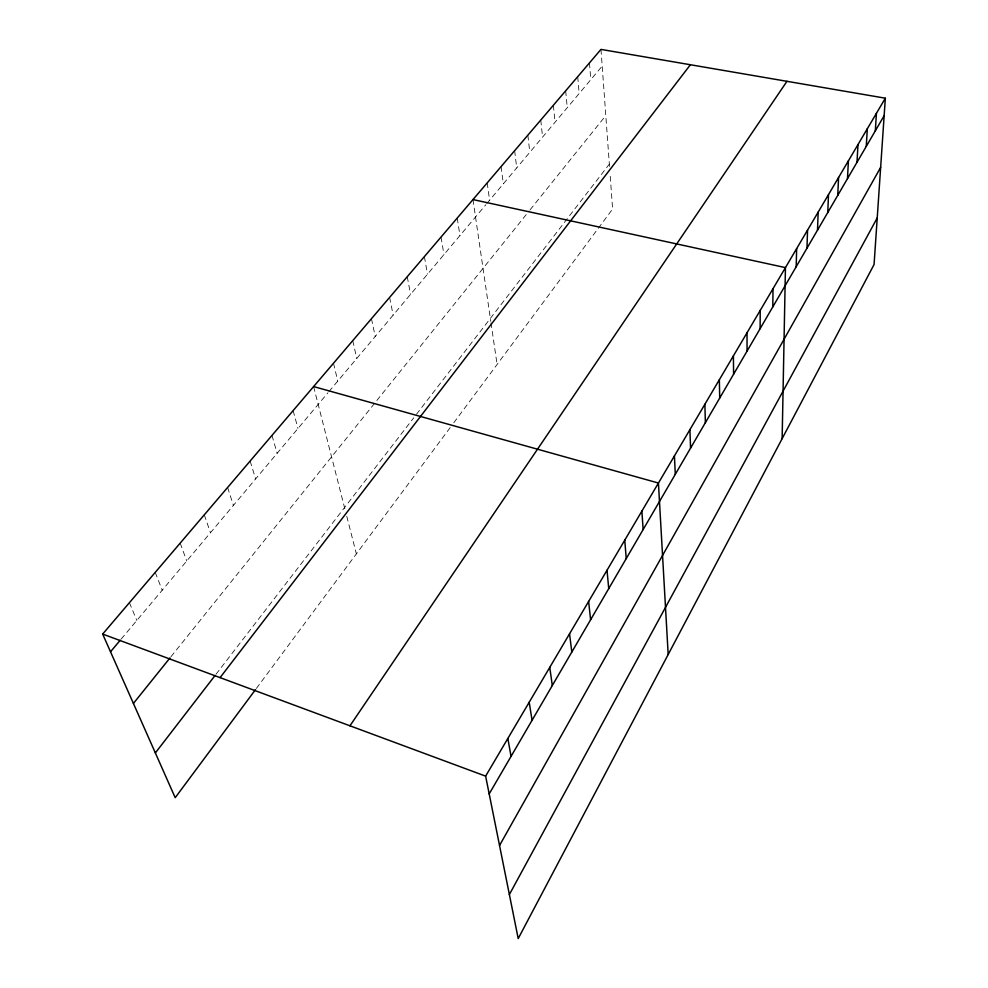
<?xml version="1.0" encoding="UTF-8"?>
<svg xmlns="http://www.w3.org/2000/svg" width="988" height="988" viewBox="0 0 988 988"><rect width="100%" height="100%" fill="white"/><g stroke="black" fill="none" stroke-linecap="round" stroke-linejoin="round"><path stroke-width="0.74" stroke-dasharray="4.94 3.71" d="M256.374 688.451L452.022 425.124M453.813 422.728L612.609 208.999L610.115 174.715M216.014 674.248L413.75 417.788M416.442 414.293L609.337 164.119M170.961 656.711L529.222 210.889M530.124 209.765L605.792 115.596M121.228 639.026L327.979 392.742M328.955 391.581L485.849 204.689M486.775 203.577L602.186 66.097M129.416 602.692L136.813 620.464M155.24 572.398L162.205 590.219M180.187 543.128L186.744 560.986M204.294 514.847L210.469 532.73M227.598 487.492L233.415 505.387M250.149 461.038L255.62 478.933M271.984 435.424L277.134 453.307M293.127 410.613L297.981 428.483M313.616 386.567L345.281 510.5M346.788 516.366L356.372 553.873M333.487 363.251L337.773 381.072M352.753 340.65L356.779 358.434M371.451 318.704L375.23 336.451M389.605 297.4L393.15 315.098M407.241 276.714L410.563 294.362M424.371 256.608L427.495 274.207M441.031 237.071L443.945 254.608M457.222 218.064L459.951 235.539M472.98 199.576L490.789 321.347M490.999 322.804L497.088 364.473M487.208 182.879L489.591 200.218M501.089 166.589L503.324 183.867M514.637 150.695L516.724 167.911M527.864 135.183L529.803 152.325M540.769 120.042L542.573 137.11M553.366 105.247L555.046 122.253M565.679 90.797L567.248 107.729M577.721 76.681L579.153 93.539M589.478 62.886L590.799 79.67M600.976 49.4L609.559 167.157"/><path stroke-width="1.48" d="M760.118 328.683L760.217 310.393M772.789 306.91L773.024 288.681M782.138 438.647L785.448 267.612L472.98 199.576M796.192 266.735L796.649 248.618M806.986 248.186L807.542 230.13M817.508 230.118L818.163 212.124M827.759 212.506L828.5 194.587M837.75 195.352L838.577 177.494M847.494 178.618L848.396 160.834M857.004 162.304L857.979 144.581M866.266 146.385L867.316 128.736M875.319 130.848L876.43 113.287M885.334 98.195L874.071 264.512L518.206 938.6L485.627 776.136L885.334 98.195L600.976 49.4L102.666 634.074L175.197 797.699L255.472 689.661M509.376 894.548L877.221 217.94M499.533 845.506L880.641 167.404M489.184 793.92L884.149 115.682M349.95 725.81L786.967 81.312M220.077 677.632L690.39 64.751M155.351 752.93L215.088 675.446M133.417 703.431L169.985 657.922M110.52 651.784L120.252 640.187M313.616 386.567L658.428 483.033L668.184 654.501M102.666 634.074L485.627 776.136M507.844 738.456L511.043 756.388M529.197 702.221L532.063 720.289M549.76 667.357L552.304 685.524M569.545 633.79L571.805 652.043M588.626 601.445L590.602 619.772M607.015 570.249L608.731 588.626M624.749 540.152L626.244 558.578M641.879 511.105L643.139 529.543M674.434 455.9L675.286 474.351M689.896 429.656L690.563 448.107M704.876 404.265L705.37 422.691M719.363 379.676L719.696 398.078M733.417 355.865L733.59 374.23M747.027 332.783L747.052 351.111"/></g></svg>
